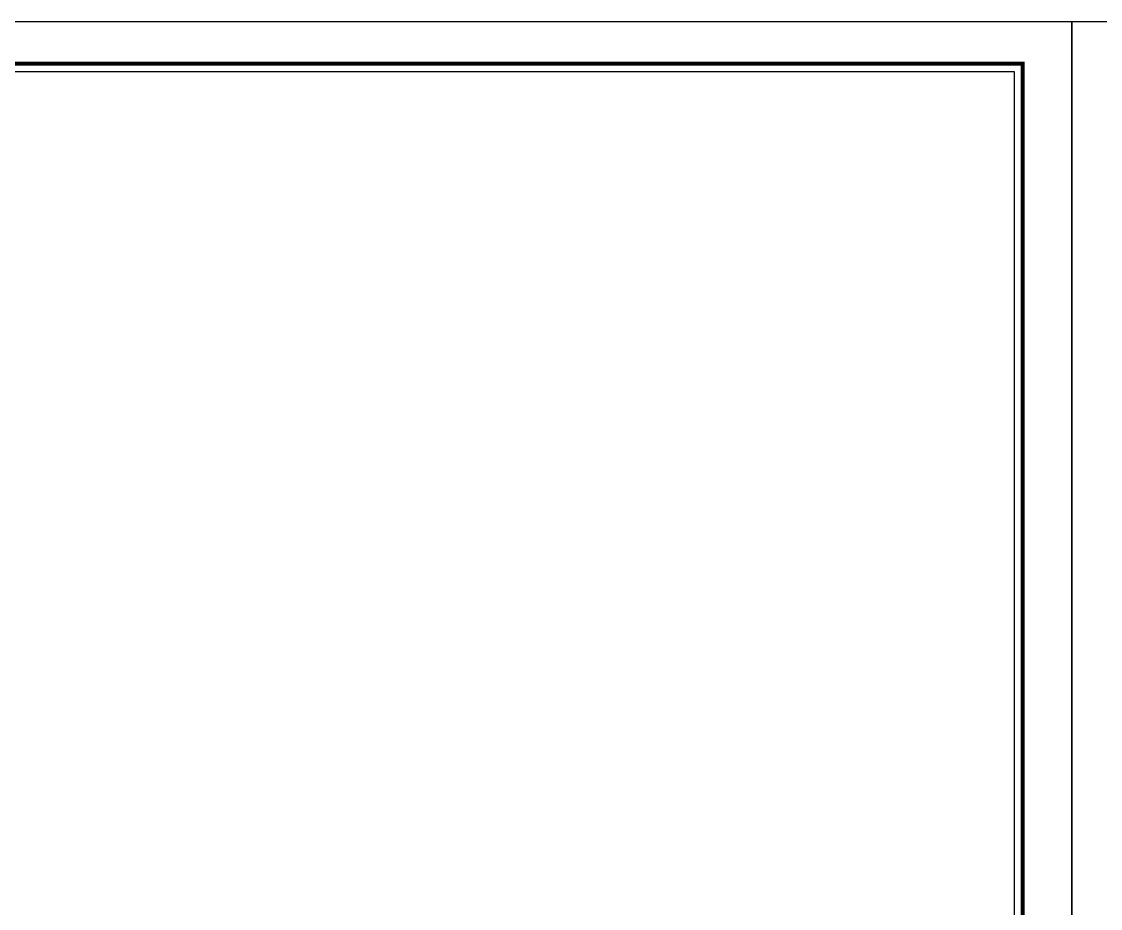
# Model space of a CAD drawing. Header units: inches. Extents: x 315041 to 662841, y -45540 to -35018.
# Drawn here: x 330571.4 to 330803.6, y -37409.7 to -37218.9 of the extents above; entities that cross this region are included whole.
import ezdxf

# ---------------------------------------------------------------- set-up
doc = ezdxf.new("R2010")
doc.units = ezdxf.units.IN
doc.header["$MEASUREMENT"] = 0
for name, color, linetype in [('2', 2, 'Continuous'), ('7', 7, 'Continuous'), ('BAO KHUNG', 31, 'Continuous')]:
    doc.layers.add(name, color=color, linetype=linetype)

# ---------------------------------------------------------------- blocks, each defined once
blk = doc.blocks.new('A$C75D82031')
at = {"layer": '2', "color": 157, "linetype": 'Continuous'}
blk.add_lwpolyline([(0, 420), (594, 420), (594, 0), (0, 0)], close=True, dxfattribs=at)
at = {"layer": '7', "color": 147, "linetype": 'Continuous'}
blk.add_lwpolyline([(12.33, 57.61), (581.67, 57.61), (581.67, 409.19), (12.33, 409.19)], close=True, dxfattribs=at)
at = {"layer": 'BAO KHUNG', "color": 167, "linetype": 'Continuous', "const_width": 0.871}
blk.add_lwpolyline([(10.59, 9.07), (583.41, 9.07), (583.41, 410.93), (10.59, 410.93)], close=True, dxfattribs=at)

msp = doc.modelspace()

# ---------------------------------------------------------------- linework, layer by layer
at = {"color": 8}
msp.add_lwpolyline([(330785.1113, -37229.7343), (330215.7734, -37229.7343), (330215.7734, -37581.3141), (330785.1113, -37581.3141)], close=True, dxfattribs=at)

# ---------------------------------------------------------------- block references
at = {"color": 1}
for p in [(330203.4423, -37638.9242), (330797.4423, -37638.9242)]:
    msp.add_blockref('A$C75D82031', p, dxfattribs=at)

doc.saveas('drawing.dxf')
